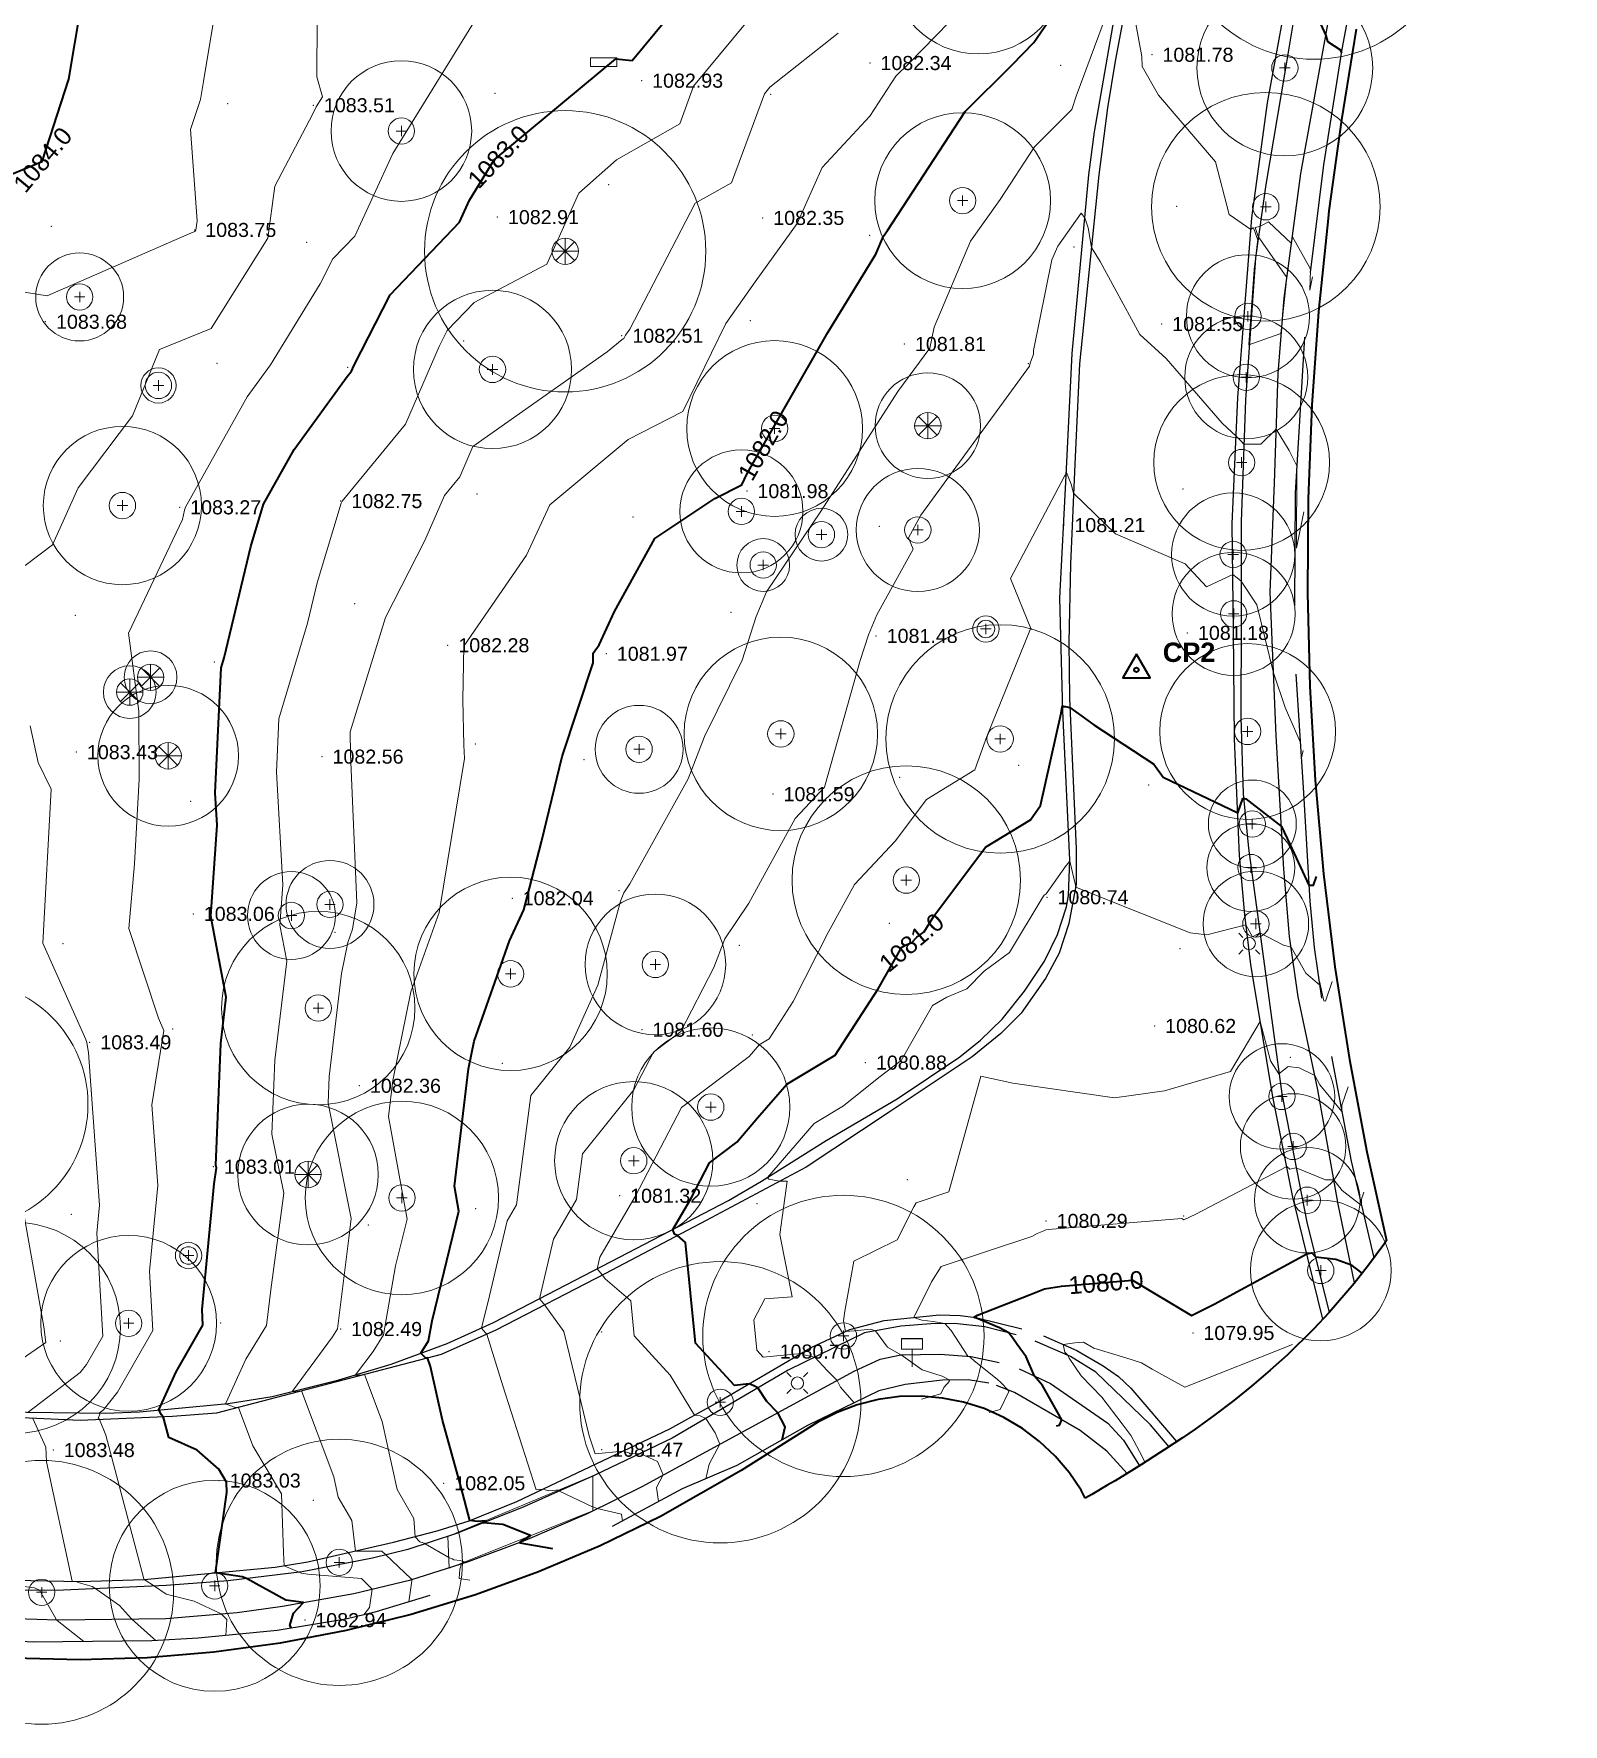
# Model space of a CAD drawing. Header units: metres. Extents: x -6559 to -6383, y 5654606 to 5654801.
# Drawn here: x -6471.6 to -6384.6, y 5654606 to 5654702.1 of the extents above; entities that cross this region are included whole.
import ezdxf
from ezdxf.enums import TextEntityAlignment as Align

# ---------------------------------------------------------------- set-up
doc = ezdxf.new("R2010")
doc.units = ezdxf.units.M
doc.header["$LTSCALE"] = 0.5
doc.linetypes.add('PHANTOM', pattern=[22, 12, -2, 2, -2, 2, -2])
for name, color, linetype, lineweight in [('V-CTRL', 1, 'Continuous', 35), ('V-CTRL-TEXT', 1, 'Continuous', 18), ('V-ROAD-CURB', 7, 'Continuous', 25), ('V-ROAD-SW', 8, 'Continuous', 25), ('V-SITE-FURN', 40, 'Continuous', 18), ('V-SITE-HARD', 8, 'Continuous', 18), ('V-SITE-SIGN', 40, 'Continuous', 18), ('V-TOPO-CTXT', 34, 'Continuous', 18), ('V-TOPO-GS', 8, 'Continuous', 13), ('V-TOPO-LIMIT', 6, 'PHANTOM', 35), ('V-TOPO-MAJR', 34, 'Continuous', 35), ('V-TOPO-MINR', 32, 'Continuous', 13), ('V-TOPO-SPOT', 8, 'Continuous', 13), ('V-UTIL-ELEC', 1, 'Continuous', 18), ('V-VEG-CANOPY', 92, 'Continuous', 13), ('V-VEG-TREE', 94, 'Continuous', 18)]:
    doc.layers.add(name, color=color, linetype=linetype, lineweight=lineweight)
doc.styles.add('BR-STD', font='arial.ttf')
doc.styles.add('BR-TITLE', font='arialbd.ttf')

# ---------------------------------------------------------------- blocks, each defined once
blk = doc.blocks.new('CTRL-TRIANGLE')
at = {"color": 0, "lineweight": -2}
blk.add_lwpolyline([(0, 1.8), (-1.56, -0.9), (1.56, -0.9)], close=True, dxfattribs=at)
blk.add_circle((0, 0), 0.25, dxfattribs=at)
blk = doc.blocks.new('VEG-TREE-DECID')
at = {"color": 0, "lineweight": -2}
for p, q in [((-0.6, 0), (0.6, 0)), ((0, -0.6), (0, 0.6))]:
    blk.add_line(p, q, dxfattribs=at)
blk.add_circle((0, 0), 1.5, dxfattribs=at)
blk = doc.blocks.new('VEG-TREE-CONIF')
at = {"color": 0, "lineweight": -2}
for q in [(-1.5, 0), (-1.06, 1.06), (-1.06, -1.06), (0, 1.5), (1.06, 1.06), (1.5, 0), (0, -1.5), (1.06, -1.06)]:
    blk.add_line((0, 0), q, dxfattribs=at)
blk.add_circle((0, 0), 1.5, dxfattribs=at)
blk = doc.blocks.new('UTIL-LIGHT')
at = {"color": 0, "lineweight": -2}
for p, q in [((-0.71, 0.71), (-1.2, 1.2)), ((0.71, 0.71), (1.2, 1.2)), ((-0.71, -0.71), (-1.2, -1.2)), ((0.71, -0.71), (1.2, -1.2))]:
    blk.add_line(p, q, dxfattribs=at)
blk.add_circle((0, 0), 0.7, dxfattribs=at)
blk = doc.blocks.new('SITE-BENCH')
at = {"color": 0, "lineweight": -2}
blk.add_lwpolyline([(-1.5, -0.5), (1.5, -0.5), (1.5, 0.5), (-1.5, 0.5)], close=True, dxfattribs=at)
blk = doc.blocks.new('SITE-SIGN')
at = {"color": 0, "lineweight": -2}
blk.add_line((0, -1.5), (0, 0.5), dxfattribs=at)
blk.add_lwpolyline([(-1.2, 0.5), (1.2, 0.5), (1.2, 1.7), (-1.2, 1.7)], close=True, dxfattribs=at)

msp = doc.modelspace()

# ---------------------------------------------------------------- linework, layer by layer
at = {"layer": 'V-ROAD-CURB'}
for points in [[(-6398.302, 5654629.037), (-6400.011, 5654635.971), (-6401.156, 5654641.68), (-6402.404, 5654649.2), (-6402.753, 5654652.036), (-6403.045, 5654655.399), (-6403.327, 5654662.047), (-6403.399, 5654668.169), (-6403.461, 5654674.278), (-6403.15, 5654681.461), (-6402.751, 5654686.567), (-6402.35, 5654691.673), (-6401.448, 5654698.223), (-6400.215, 5654705.051), (-6397.941, 5654714.638), (-6396.709, 5654719.579), (-6395.485, 5654724.522), (-6393.48, 5654730.67), (-6391.422, 5654736.238), (-6388.664, 5654742.729), (-6385.906, 5654749.221)], [(-6396.506, 5654631.102), (-6397.445, 5654635.576), (-6398.601, 5654642.088), (-6399.712, 5654647.374), (-6400.198, 5654650.802), (-6400.522, 5654654.629), (-6400.963, 5654662.228), (-6401.297, 5654670.377), (-6401.068, 5654676.596), (-6400.845, 5654682.813), (-6400.506, 5654687.105), (-6399.552, 5654694.201), (-6398.305, 5654701.112), (-6397.057, 5654708.013), (-6395.549, 5654715.597), (-6394.268, 5654721.039), (-6391.947, 5654728.312), (-6391.347, 5654729.968), (-6389.313, 5654735.184), (-6387.267, 5654740.396), (-6384.635, 5654746.553)], [(-6408.57, 5654708.883), (-6410.122, 5654700.583), (-6410.557, 5654697.925), (-6411.046, 5654694.119), (-6411.602, 5654688.74), (-6412.154, 5654683.364), (-6412.414, 5654677.666), (-6412.666, 5654671.974), (-6412.759, 5654667.535), (-6412.724, 5654664.363), (-6412.347, 5654655.79), (-6412.339, 5654653.774), (-6412.764, 5654651.541), (-6413.311, 5654649.861), (-6414.078, 5654648.404), (-6415.478, 5654646.44), (-6416.623, 5654645.292), (-6418.25, 5654643.951), (-6422.981, 5654640.808), (-6427.706, 5654637.674), (-6433.399, 5654634.651), (-6439.109, 5654631.625), (-6445.357, 5654628.41), (-6448.47, 5654627.03), (-6461.253, 5654623.693), (-6463.754, 5654623.504), (-6468.994, 5654623.274), (-6475.249, 5654623.553)], [(-6474.644, 5654614.227), (-6469.011, 5654614.125), (-6465.355, 5654614.231), (-6457.915, 5654614.93), (-6456.048, 5654615.228), (-6451.17, 5654616.346), (-6448.702, 5654616.989), (-6446.864, 5654617.563), (-6444.153, 5654618.659), (-6435.457, 5654622.804), (-6432.854, 5654624.232), (-6427.409, 5654627.42), (-6425.22, 5654628.441), (-6423.272, 5654628.962), (-6420.124, 5654629.276), (-6418.947, 5654629.253), (-6418.057, 5654629.13), (-6415.43, 5654628.481)], [(-6414.194, 5654628.087), (-6412.31, 5654627.246), (-6410.797, 5654626.374), (-6409.935, 5654625.773), (-6409.229, 5654625.102), (-6406.636, 5654622.07)], [(-6472.655, 5654612.007), (-6470.28, 5654611.94), (-6464.124, 5654612.016), (-6460.07, 5654612.352), (-6457.493, 5654612.705), (-6453.442, 5654613.424), (-6450.185, 5654614.207), (-6446.919, 5654615.251), (-6443.676, 5654616.469), (-6440.15, 5654617.988), (-6437.041, 5654619.519), (-6431.001, 5654622.802), (-6424.962, 5654626.083), (-6423.496, 5654626.759), (-6422.311, 5654627), (-6420.073, 5654627.045), (-6418.318, 5654626.916), (-6416.731, 5654626.567)], [(-6415.587, 5654626.213), (-6413.798, 5654625.381), (-6410.541, 5654623.122), (-6409.644, 5654622.154), (-6408.732, 5654620.701)]]:
    msp.add_lwpolyline(points, dxfattribs=at)
at = {"layer": 'V-ROAD-SW'}
for points in [[(-6385.708, 5654748.829), (-6386.86, 5654746.345), (-6389.473, 5654739.898), (-6391.49, 5654735.185), (-6392.875, 5654731.201), (-6394.393, 5654726.425), (-6395.911, 5654721.629), (-6397.764, 5654713.795), (-6399.376, 5654706.57), (-6400.46, 5654700.069), (-6401.548, 5654693.562), (-6402.148, 5654689.404), (-6402.712, 5654681.314), (-6402.949, 5654674.388), (-6402.956, 5654668.833), (-6402.966, 5654663.283), (-6402.842, 5654658.921), (-6402.543, 5654655.815), (-6401.599, 5654648.832), (-6400.648, 5654641.845), (-6399.219, 5654634.559), (-6397.94, 5654629.42)], [(-6395.639, 5654709.081), (-6396.513, 5654705.097), (-6397.225, 5654701.263), (-6398.274, 5654694.693), (-6399.025, 5654688.558)], [(-6473.578, 5654623.77), (-6467.55, 5654623.684), (-6465.63, 5654623.77), (-6460.576, 5654624.234), (-6458.083, 5654624.644), (-6454.29, 5654625.583), (-6451.302, 5654626.472), (-6448.124, 5654627.654), (-6445.48, 5654628.84), (-6438.799, 5654632.309), (-6432.123, 5654635.781), (-6430.234, 5654636.875), (-6426.572, 5654639.199), (-6422.52, 5654641.574), (-6418.967, 5654643.947), (-6417.791, 5654644.902), (-6416.543, 5654646.102), (-6415.278, 5654647.683), (-6414.146, 5654649.402), (-6413.405, 5654650.907), (-6412.893, 5654652.485), (-6412.78, 5654653.136), (-6412.704, 5654655.161), (-6413.104, 5654663.611), (-6413.272, 5654670.051), (-6412.914, 5654677.011), (-6412.568, 5654683.964), (-6412.093, 5654689.043), (-6411.618, 5654694.12), (-6411.304, 5654696.565), (-6409.673, 5654705.94)], [(-6399.346, 5654684.884), (-6399.886, 5654676.017), (-6399.925, 5654669.598)], [(-6399.837, 5654665.729), (-6399.437, 5654659.266), (-6399.042, 5654652.802), (-6398.794, 5654650.177), (-6398.379, 5654647.3)], [(-6397.816, 5654643.972), (-6396.696, 5654638.013), (-6395.405, 5654632.533)], [(-6415.75, 5654628.146), (-6417.536, 5654628.594), (-6419.266, 5654628.786), (-6420.604, 5654628.777), (-6422.324, 5654628.641), (-6424.387, 5654628.253), (-6428.724, 5654626.143), (-6435.328, 5654622.266), (-6439.724, 5654620.159), (-6443.792, 5654618.346), (-6447.598, 5654616.853), (-6450.358, 5654615.942), (-6452.374, 5654615.446), (-6456.375, 5654614.67), (-6460.578, 5654614.156), (-6464.111, 5654613.885), (-6469.953, 5654613.621), (-6472.682, 5654613.613)], [(-6407.067, 5654621.788), (-6408.115, 5654623.033), (-6411.215, 5654626.021), (-6412.673, 5654626.921), (-6414.669, 5654627.79)], [(-6417.319, 5654625.403), (-6418.488, 5654625.593), (-6419.946, 5654625.574), (-6422.074, 5654625.317), (-6423.571, 5654624.967), (-6427.634, 5654622.992), (-6431.645, 5654620.716), (-6434.761, 5654619.385), (-6438.734, 5654617.25)], [(-6409.443, 5654620.265), (-6410.602, 5654621.521), (-6412.12, 5654622.7), (-6415.844, 5654624.868), (-6416.865, 5654625.269)], [(-6449.105, 5654613.327), (-6452.243, 5654612.375), (-6453.889, 5654611.966), (-6457.798, 5654611.338), (-6462.285, 5654610.897), (-6464.92, 5654610.745), (-6471.683, 5654610.666), (-6474.69, 5654610.832), (-6478.431, 5654611.277), (-6484.34, 5654612.35), (-6490.244, 5654613.408), (-6491.794, 5654613.494), (-6493.029, 5654613.464), (-6494.762, 5654613.11), (-6495.663, 5654612.765), (-6496.558, 5654612.275), (-6497.983, 5654610.965), (-6499.724, 5654608.39)]]:
    msp.add_lwpolyline(points, dxfattribs=at)
at = {"layer": 'V-SITE-HARD'}
for points in [[(-6402.512, 5654684.451), (-6402.21, 5654688.743), (-6401.987, 5654690.616), (-6400.36, 5654688.285), (-6400.698, 5654685.095), (-6402.512, 5654684.451)], [(-6439.846, 5654618.136), (-6448.013, 5654614.883), (-6448.09, 5654616.684), (-6439.83, 5654620.116), (-6439.846, 5654618.136)]]:
    msp.add_lwpolyline(points, close=True, dxfattribs=at)
at = {"layer": 'V-TOPO-GS'}
for p in [(-6408.033, 5654700.949), (-6424.074, 5654700.478), (-6413.233, 5654700.343), (-6445.405, 5654698.748), (-6437.066, 5654699.474), (-6460.609, 5654698.162), (-6455.737, 5654698.078), (-6429.722, 5654698.698), (-6438.943, 5654693.564), (-6406.622, 5654692.332), (-6470.646, 5654691.181), (-6445.266, 5654691.714), (-6430.175, 5654691.667), (-6462.486, 5654690.985), (-6456.115, 5654690.276), (-6424.082, 5654690.677), (-6412.458, 5654690.007), (-6470.977, 5654685.765), (-6430.877, 5654685.83), (-6407.479, 5654685.634), (-6447.185, 5654684.669), (-6438.19, 5654684.968), (-6422.112, 5654684.498), (-6461.221, 5654683.402), (-6415.056, 5654683.377), (-6453.794, 5654683.174), (-6446.424, 5654675.97), (-6431.074, 5654676.13), (-6406.272, 5654676.256), (-6463.345, 5654675.209), (-6454.175, 5654675.564), (-6437.557, 5654674.658), (-6423.54, 5654674.128), (-6413.041, 5654674.197), (-6469.287, 5654669.064), (-6453.386, 5654669.727), (-6431.97, 5654669.24), (-6414.895, 5654668.297), (-6406.012, 5654668.066), (-6448.088, 5654667.365), (-6423.72, 5654667.895), (-6461.371, 5654666.42), (-6439.073, 5654666.879), (-6469.219, 5654661.285), (-6446.53, 5654661.744), (-6455.246, 5654661.03), (-6440.334, 5654660.853), (-6415.608, 5654660.537), (-6422.391, 5654659.846), (-6408.222, 5654659.407), (-6462.718, 5654658.494), (-6429.589, 5654658.896), (-6444.427, 5654652.975), (-6438.358, 5654653.407), (-6414.006, 5654653.033), (-6462.57, 5654652.085), (-6454.511, 5654651.029), (-6422.964, 5654651.546), (-6469.985, 5654650.385), (-6431.506, 5654650.294), (-6406.43, 5654650.103), (-6463.748, 5654645.539), (-6437.047, 5654645.499), (-6430.76, 5654645.206), (-6407.881, 5654645.71), (-6468.457, 5654644.781), (-6444.983, 5654643.583), (-6424.33, 5654643.626), (-6400.163, 5654643.919), (-6453.118, 5654642.309), (-6461.425, 5654637.708), (-6421.953, 5654636.977), (-6446.497, 5654635.324), (-6438.314, 5654636.056), (-6430.508, 5654635.612), (-6469.513, 5654634.989), (-6452.612, 5654634.389), (-6414.052, 5654634.623), (-6406.225, 5654634.896), (-6461.006, 5654628.813), (-6470.136, 5654627.798), (-6454.191, 5654628.474), (-6439.338, 5654628.301), (-6405.703, 5654628.251), (-6429.809, 5654627.191), (-6470.537, 5654621.591), (-6439.337, 5654621.611), (-6461.096, 5654619.857), (-6448.318, 5654619.702), (-6455.738, 5654618.731), (-6456.222, 5654611.917)]:
    msp.add_point(p, dxfattribs=at)
at = {"layer": 'V-TOPO-LIMIT'}
msp.add_lwpolyline([(-6396.405, 5654702.41), (-6397.254, 5654697.249), (-6397.962, 5654692.066), (-6398.011, 5654691.644), (-6398.558, 5654686.338), (-6398.943, 5654681.022), (-6399.153, 5654675.694), (-6399.188, 5654670.354), (-6399.054, 5654665.015), (-6398.745, 5654659.686), (-6398.268, 5654654.368), (-6397.622, 5654649.073), (-6396.801, 5654643.799), (-6395.811, 5654638.547), (-6394.696, 5654633.501), (-6394.847, 5654633.283), (-6395.72, 5654632.1), (-6396.528, 5654631.071), (-6397.95, 5654629.416), (-6398.845, 5654628.461), (-6400.345, 5654626.989), (-6401.301, 5654626.127), (-6402.37, 5654625.216), (-6403.368, 5654624.413), (-6404.535, 5654623.529), (-6405.578, 5654622.786), (-6406.3, 5654622.291), (-6407.329, 5654621.611), (-6407.596, 5654621.437), (-6408.631, 5654620.772), (-6409.077, 5654620.492), (-6410.127, 5654619.848), (-6410.532, 5654619.605), (-6411.451, 5654619.065), (-6411.615, 5654618.969), (-6411.823, 5654618.849), (-6412.06, 5654619.301), (-6412.739, 5654620.314), (-6413.531, 5654621.249), (-6414.428, 5654622.085), (-6415.402, 5654622.82), (-6416.46, 5654623.444), (-6417.575, 5654623.946), (-6418.746, 5654624.315), (-6419.945, 5654624.55), (-6421.166, 5654624.663), (-6422.394, 5654624.631), (-6423.607, 5654624.466), (-6424.793, 5654624.167), (-6425.944, 5654623.734), (-6427.032, 5654623.179), (-6431.392, 5654620.437), (-6435.99, 5654617.818), (-6439.415, 5654616.142), (-6442.932, 5654614.656), (-6446.518, 5654613.348), (-6450.167, 5654612.24), (-6453.872, 5654611.333), (-6457.619, 5654610.614), (-6461.393, 5654610.096), (-6465.196, 5654609.778), (-6469.012, 5654609.661), (-6472.821, 5654609.755)], dxfattribs=at)
at = {"layer": 'V-TOPO-MAJR'}
for points in [[(-6456.979, 5654611.47), (-6457.069, 5654611.606), (-6456.858, 5654612.311), (-6456.29, 5654612.918), (-6457.294, 5654613.054), (-6459.536, 5654614.283), (-6459.795, 5654614.383), (-6461.31, 5654614.611), (-6460.662, 5654619.185), (-6460.682, 5654619.77), (-6461.122, 5654620.503), (-6462.349, 5654621.576), (-6463.961, 5654622.304), (-6464.241, 5654623.367), (-6464.288, 5654623.481), (-6464.385, 5654623.593), (-6464.522, 5654623.872), (-6463.546, 5654626.042), (-6462.02, 5654628.7), (-6462.072, 5654629.587), (-6461.379, 5654636.73), (-6461.256, 5654637.644), (-6461.285, 5654637.786), (-6461.01, 5654644.707), (-6460.692, 5654647.355), (-6461.565, 5654651.953), (-6461.211, 5654657.123), (-6461.315, 5654658.97), (-6460.978, 5654666.074), (-6460.803, 5654666.655), (-6459.292, 5654672.978), (-6458.565, 5654675.394), (-6456.82, 5654678.506), (-6453.82, 5654682.657), (-6453.572, 5654682.957), (-6453.444, 5654683.253), (-6451.371, 5654687.297), (-6447.431, 5654691.427), (-6446.854, 5654692.679), (-6445.444, 5654694.965), (-6438.536, 5654700.716), (-6437.599, 5654700.613), (-6432.539, 5654706.747)], [(-6475.582, 5654693.067), (-6471.168, 5654694.869), (-6469.639, 5654699.552), (-6468.638, 5654705.554)], [(-6442.122, 5654615.968), (-6443.98, 5654616.293), (-6443.977, 5654616.356), (-6443.964, 5654616.364), (-6443.381, 5654616.728), (-6444.967, 5654617.353), (-6446.079, 5654617.449), (-6445.913, 5654617.527), (-6445.969, 5654617.565), (-6446.404, 5654617.526), (-6446.832, 5654617.576), (-6447.338, 5654619.457), (-6448.393, 5654623.297), (-6449.065, 5654626.351), (-6449.245, 5654626.828), (-6449.329, 5654626.817), (-6449.37, 5654626.853), (-6449.626, 5654627.095), (-6449.188, 5654627.798), (-6448.987, 5654628.949), (-6447.453, 5654635.178), (-6447.713, 5654636.607), (-6446.913, 5654643.281), (-6446.593, 5654644.841), (-6444.571, 5654650.549), (-6443.768, 5654652.308), (-6443.573, 5654653.036), (-6442.764, 5654656.175), (-6441.586, 5654661.033), (-6439.819, 5654666.365), (-6439.81, 5654666.919), (-6439.486, 5654667.39), (-6438.605, 5654669.28), (-6436.306, 5654673.444), (-6432.903, 5654675.715), (-6431.369, 5654676.496), (-6431.053, 5654677.141), (-6426.471, 5654685.16), (-6423.742, 5654689.611), (-6423.308, 5654690.632), (-6423.082, 5654690.953), (-6418.657, 5654697.713), (-6415.984, 5654700.377), (-6414.754, 5654701.643), (-6413.578, 5654703.359)], [(-6398.749, 5654703.375), (-6398.137, 5654702.043), (-6398.04, 5654701.701), (-6397.339, 5654701.247), (-6397.254, 5654701.083), (-6397.238, 5654701.16)], [(-6429.067, 5654622.179), (-6428.897, 5654622.921), (-6429.316, 5654623.717), (-6429.947, 5654624.349), (-6430.443, 5654625.134), (-6430.675, 5654625.24), (-6430.941, 5654625.352), (-6431.786, 5654625.27), (-6433.995, 5654627.679), (-6434.569, 5654633.4), (-6435.021, 5654633.792), (-6435.193, 5654633.873), (-6435.284, 5654634.137), (-6434.271, 5654635.876), (-6433.207, 5654637.921), (-6431.643, 5654639.098), (-6430.462, 5654640.482), (-6428.809, 5654642.408), (-6426.058, 5654644.051), (-6423.606, 5654647.823), (-6422.252, 5654650.193), (-6422.017, 5654650.329), (-6421.69, 5654650.466), (-6421.402, 5654650.761), (-6420.987, 5654651.065), (-6420.447, 5654651.964), (-6417.502, 5654655.874), (-6414.948, 5654657.444), (-6414.375, 5654658.254), (-6413.196, 5654663.498), (-6413.153, 5654663.739), (-6413.113, 5654663.942), (-6413.081, 5654663.873), (-6412.971, 5654663.874), (-6412.701, 5654663.832), (-6411.331, 5654662.829), (-6407.915, 5654660.608), (-6407.387, 5654659.857), (-6403.148, 5654657.825), (-6402.858, 5654658.641), (-6402.817, 5654658.662), (-6402.681, 5654658.624), (-6400.663, 5654657.05), (-6400.188, 5654656.058), (-6399.098, 5654653.722), (-6398.848, 5654653.712), (-6398.675, 5654654.216)], [(-6413.457, 5654622.965), (-6413.293, 5654623.009), (-6413.155, 5654623.303), (-6414.26, 5654625.265), (-6414.706, 5654625.803), (-6415.19, 5654626.895), (-6415.703, 5654627.588), (-6415.901, 5654627.903), (-6416.165, 5654628.25), (-6416.705, 5654628.549), (-6418.018, 5654629.09), (-6418.094, 5654629.12), (-6418.151, 5654629.143), (-6417.962, 5654629.26), (-6414.997, 5654630.411), (-6414.136, 5654630.758), (-6413.176, 5654630.915), (-6409.128, 5654631.246), (-6405.781, 5654629.25), (-6404.491, 5654629.895), (-6399.217, 5654632.75), (-6398.928, 5654632.808), (-6398.726, 5654632.577), (-6397.562, 5654632.448), (-6396.726, 5654632.153), (-6396.086, 5654631.648)]]:
    msp.add_lwpolyline(points, dxfattribs=at)
at = {"layer": 'V-TOPO-MINR'}
for points in [[(-6472.13, 5654671.902), (-6470.583, 5654673.073), (-6469.123, 5654676.32), (-6466.024, 5654680.42), (-6464.485, 5654684.193), (-6461.549, 5654685.37), (-6458.326, 5654690.522), (-6457.937, 5654693.473), (-6455.761, 5654697.59), (-6455.58, 5654697.983), (-6455.224, 5654698.559), (-6455.54, 5654699.693), (-6455.477, 5654709.41)], [(-6472.414, 5654687.477), (-6470.887, 5654687.24), (-6462.927, 5654690.714), (-6462.471, 5654690.897), (-6462.42, 5654690.978), (-6462.352, 5654691.498), (-6462.722, 5654696.692), (-6462.164, 5654698.401), (-6461.992, 5654699.435), (-6460.702, 5654707.207)], [(-6438.158, 5654617.559), (-6438.21, 5654617.953), (-6439.594, 5654618.262), (-6439.833, 5654618.358), (-6439.844, 5654618.364), (-6439.86, 5654618.37), (-6441.742, 5654619.26), (-6441.688, 5654619.286), (-6441.741, 5654619.322), (-6442.348, 5654619.267), (-6442.679, 5654619.361), (-6443.066, 5654619.325), (-6444.966, 5654625.241), (-6445.874, 5654628.181), (-6445.94, 5654628.251), (-6446.174, 5654628.529), (-6445.719, 5654630.366), (-6444.715, 5654634.626), (-6444.188, 5654635.531), (-6443.363, 5654641.754), (-6441.154, 5654644.508), (-6439.546, 5654648.031), (-6438.26, 5654652.814), (-6438.082, 5654653.282), (-6437.735, 5654653.797), (-6434.409, 5654659.774), (-6433.487, 5654662.177), (-6431.344, 5654666.52), (-6430.54, 5654669.007), (-6429.953, 5654670.41), (-6426.843, 5654675.006), (-6422.485, 5654681.787), (-6420.664, 5654684.268), (-6420.423, 5654685.462), (-6418.349, 5654690.347), (-6416.67, 5654692.724), (-6414.72, 5654695.703), (-6412.582, 5654697.835), (-6412.339, 5654698.592), (-6409.714, 5654705.703)], [(-6409.335, 5654704.79), (-6408.606, 5654700.849), (-6408.585, 5654700.287), (-6407.657, 5654698.651), (-6404.409, 5654694.852), (-6403.632, 5654691.871), (-6402.403, 5654691.004), (-6402.321, 5654691.065), (-6402.299, 5654691.097), (-6402.245, 5654691.107), (-6402.012, 5654690.404), (-6401.981, 5654690.607), (-6402.158, 5654691.123), (-6401.893, 5654691.173), (-6401.4, 5654691.455), (-6400.096, 5654690.218), (-6400.036, 5654690.6), (-6399.05, 5654688.824), (-6399.005, 5654688.725), (-6399.054, 5654687.556), (-6398.901, 5654688.324)], [(-6460.707, 5654611.052), (-6460.665, 5654611.961), (-6460.991, 5654612.276), (-6462.511, 5654612.989), (-6464.114, 5654613.39), (-6464.766, 5654613.855), (-6465.367, 5654614.229), (-6465.371, 5654614.231), (-6465.378, 5654614.263), (-6467.534, 5654622.438), (-6467.897, 5654623.322), (-6467.983, 5654623.423), (-6467.885, 5654623.589), (-6467.922, 5654623.689), (-6467.673, 5654623.879), (-6466.878, 5654624.886), (-6464.87, 5654628.383), (-6465.068, 5654631.762), (-6464.594, 5654636.643), (-6464.919, 5654641.222), (-6464.236, 5654645.46), (-6464.545, 5654646.159), (-6466.228, 5654651.246), (-6465.903, 5654654.94), (-6465.644, 5654659.75), (-6465.666, 5654663.61), (-6466.263, 5654668.054), (-6463.188, 5654674.51), (-6463.059, 5654675.051), (-6463.007, 5654675.222), (-6459.497, 5654681.484), (-6458.178, 5654683.309), (-6455.346, 5654687.922), (-6454.62, 5654689.337), (-6453.379, 5654690.639), (-6451.217, 5654695.331), (-6445.934, 5654703.897)], [(-6452.87, 5654612.219), (-6452.552, 5654612.646), (-6452.396, 5654613.676), (-6452.989, 5654614.282), (-6456.057, 5654614.535), (-6456.424, 5654614.584), (-6456.543, 5654614.649), (-6456.767, 5654614.736), (-6457.394, 5654615.013), (-6457.433, 5654615.772), (-6457.545, 5654619.111), (-6459.176, 5654621.824), (-6460.005, 5654624.019), (-6460.099, 5654624.006), (-6460.167, 5654624.019), (-6460.646, 5654624.178), (-6460.719, 5654624.201), (-6460.728, 5654624.22), (-6460.601, 5654624.502), (-6459.571, 5654626.767), (-6458.406, 5654628.684), (-6458.155, 5654630.707), (-6457.418, 5654636.199), (-6458.095, 5654639.553), (-6457.927, 5654643.77), (-6457.25, 5654649.401), (-6457.637, 5654651.439), (-6457.48, 5654653.73), (-6457.843, 5654660.149), (-6457.699, 5654663.188), (-6456.073, 5654668.614), (-6455.525, 5654670.905), (-6454.159, 5654675.443), (-6454.105, 5654675.568), (-6450.491, 5654679.945), (-6448.585, 5654684.352), (-6448.121, 5654685.257), (-6446.587, 5654686.865), (-6442.453, 5654689.032), (-6440.633, 5654693.07), (-6438.493, 5654694.98), (-6434.895, 5654697.014), (-6434.103, 5654699.161), (-6430.41, 5654703.622)], [(-6446.828, 5654614.188), (-6447.433, 5654614.294), (-6447.409, 5654614.819), (-6447.31, 5654615.126), (-6447.231, 5654615.175), (-6447.147, 5654615.228), (-6447.376, 5654615.318), (-6447.744, 5654615.349), (-6447.837, 5654615.403), (-6447.857, 5654615.398), (-6448.039, 5654615.488), (-6449.386, 5654616.26), (-6449.358, 5654616.272), (-6449.679, 5654616.372), (-6449.954, 5654616.663), (-6450.019, 5654617.701), (-6450.97, 5654619.355), (-6451.818, 5654623.207), (-6452.831, 5654625.891), (-6453.304, 5654625.828), (-6453.345, 5654625.864), (-6452.34, 5654627.191), (-6451.746, 5654628.144), (-6451.061, 5654632.061), (-6450.404, 5654634.727), (-6451.467, 5654640.567), (-6451.222, 5654642.606), (-6450.185, 5654647.649), (-6448.583, 5654652.173), (-6447.142, 5654660.922), (-6447.175, 5654661.691), (-6447.226, 5654664.253), (-6447.175, 5654667.316), (-6443.616, 5654672.497), (-6442.283, 5654675.357), (-6437.828, 5654679.073), (-6434.719, 5654680.657), (-6432.271, 5654685.666), (-6430.611, 5654688.042), (-6428.216, 5654691.349), (-6426.793, 5654694.532), (-6424.076, 5654697.457), (-6422.594, 5654699.722), (-6421.863, 5654700.45), (-6418.005, 5654704.421)], [(-6450.299, 5654612.965), (-6450.129, 5654614.162), (-6450.121, 5654614.227), (-6450.107, 5654614.232), (-6450.193, 5654614.282), (-6451.61, 5654615.634), (-6451.835, 5654615.849), (-6453.346, 5654615.847), (-6453.557, 5654617.592), (-6454.318, 5654618.917), (-6454.571, 5654620.064), (-6456.418, 5654624.955), (-6456.783, 5654624.906), (-6456.921, 5654624.932), (-6454.646, 5654628.026), (-6454.369, 5654628.483), (-6453.728, 5654633.648), (-6453.579, 5654634.753), (-6454.904, 5654641.32), (-6454.844, 5654642.834), (-6454.139, 5654648.701), (-6453.778, 5654650.456), (-6453.507, 5654651.223), (-6453.262, 5654652.705), (-6453.621, 5654661.163), (-6453.647, 5654662.445), (-6451.636, 5654668.947), (-6449.387, 5654673.313), (-6448.286, 5654675.872), (-6447.41, 5654676.934), (-6446.66, 5654678.667), (-6439.023, 5654684.058), (-6438.177, 5654684.763), (-6438.069, 5654684.818), (-6437.984, 5654684.992), (-6437.736, 5654685.347), (-6434.021, 5654692.499), (-6431.945, 5654693.672), (-6430.076, 5654698.735), (-6429.778, 5654699.096), (-6425.882, 5654702.182)], [(-6436.102, 5654618.664), (-6436.207, 5654619.47), (-6435.83, 5654620.177), (-6436.156, 5654620.938), (-6437.153, 5654621.391), (-6437.772, 5654621.369), (-6437.72, 5654621.413), (-6438.131, 5654621.529), (-6439.713, 5654621.381), (-6440.042, 5654622.408), (-6441.485, 5654628.34), (-6442.576, 5654629.841), (-6442.744, 5654630.036), (-6442.881, 5654630.189), (-6442.079, 5654633.593), (-6440.773, 5654635.836), (-6440.427, 5654638.441), (-6437.505, 5654642.083), (-6436.396, 5654644.215), (-6434.828, 5654645.396), (-6432.951, 5654649.043), (-6432.334, 5654650.67), (-6430.971, 5654652.695), (-6428.334, 5654657.504), (-6426.653, 5654659.284), (-6424.627, 5654666.504), (-6424.154, 5654667.966), (-6423.686, 5654669.086), (-6421.613, 5654672.828), (-6421.871, 5654673.465), (-6421.186, 5654674.767), (-6415.006, 5654683.23), (-6414.95, 5654683.402), (-6414.774, 5654683.917), (-6414.762, 5654684.128), (-6413.718, 5654689.288), (-6413.39, 5654690.061), (-6412.063, 5654691.94), (-6411.847, 5654691.674), (-6411.667, 5654691.11), (-6411.473, 5654689.985), (-6410.973, 5654689.194), (-6410.15, 5654687.646), (-6408.715, 5654685.034), (-6407.227, 5654683.673), (-6404.027, 5654679.998), (-6403.245, 5654679.261), (-6402.962, 5654678.969), (-6402.798, 5654678.798), (-6401.839, 5654678.809), (-6400.958, 5654679.659), (-6400.229, 5654678.449), (-6399.791, 5654677.575), (-6399.801, 5654672.878), (-6399.381, 5654674.952)], [(-6433.419, 5654619.958), (-6433.218, 5654620.787), (-6432.611, 5654621.927), (-6432.886, 5654622.569), (-6433.407, 5654623.394), (-6433.725, 5654623.54), (-6434.053, 5654623.574), (-6435.436, 5654625.852), (-6437.482, 5654628.085), (-6437.682, 5654630.072), (-6439.129, 5654631.329), (-6439.28, 5654631.537), (-6439.289, 5654631.546), (-6439.6, 5654631.893), (-6439.442, 5654632.561), (-6438.573, 5654634.054), (-6437.43, 5654636.017), (-6434.802, 5654641.068), (-6430.938, 5654643.977), (-6430.7, 5654644.255), (-6430.367, 5654644.643), (-6429.814, 5654644.973), (-6428.432, 5654647.099), (-6426.456, 5654651.034), (-6424.961, 5654653.761), (-6422.642, 5654656.217), (-6420.851, 5654658.594), (-6418.105, 5654660.283), (-6417.42, 5654662.18), (-6414.933, 5654668.295), (-6414.922, 5654668.315), (-6416.077, 5654671.165), (-6413.012, 5654676.984), (-6412.939, 5654677.085), (-6412.905, 5654677.188), (-6412.852, 5654677.093), (-6412.62, 5654676.528), (-6412.487, 5654676.006), (-6410.098, 5654673.694), (-6406.137, 5654671.993), (-6404.936, 5654670.686), (-6403.432, 5654671.389), (-6403.176, 5654671.203), (-6402.953, 5654671.008), (-6402.06, 5654669.667), (-6401.109, 5654665.793), (-6400.447, 5654663.831), (-6399.598, 5654661.865), (-6399.517, 5654660.952), (-6399.429, 5654661.383)], [(-6471.962, 5654623.747), (-6469.006, 5654626), (-6468.641, 5654626.462), (-6467.72, 5654628.067), (-6468.063, 5654633.936), (-6467.909, 5654635.528), (-6468.522, 5654644.174), (-6468.632, 5654644.763), (-6468.682, 5654644.944), (-6471.125, 5654650.421), (-6470.65, 5654659.184), (-6471.384, 5654660.699), (-6471.845, 5654662.79)], [(-6424.971, 5654624.286), (-6425.749, 5654625.173), (-6425.946, 5654625.548), (-6426.505, 5654626.108), (-6427.216, 5654626.877), (-6427.827, 5654627.014), (-6427.988, 5654627.081), (-6430.139, 5654626.871), (-6430.507, 5654627.272), (-6430.68, 5654629.002), (-6430.059, 5654630.198), (-6428.501, 5654630.308), (-6429.204, 5654633.844), (-6428.781, 5654636.883), (-6429.21, 5654636.875), (-6429.819, 5654637.006), (-6429.898, 5654637.088), (-6427.251, 5654640.173), (-6425.57, 5654641.177), (-6423.576, 5654642.771), (-6422.296, 5654643.748), (-6420.509, 5654646.878), (-6419.695, 5654647.347), (-6418.567, 5654647.818), (-6417.575, 5654648.837), (-6416.142, 5654649.887), (-6414.277, 5654652.988), (-6414.153, 5654653.153), (-6414.046, 5654653.219), (-6412.904, 5654654.834), (-6412.707, 5654655.089), (-6412.383, 5654653.71), (-6412.388, 5654653.66), (-6412.37, 5654653.609), (-6411.474, 5654653.237), (-6405.849, 5654651.012), (-6404.916, 5654650.899), (-6402.683, 5654651.464), (-6402.302, 5654650.784), (-6401.892, 5654651.002), (-6400.548, 5654650.31), (-6400.113, 5654650.2), (-6399.273, 5654648.715), (-6398.484, 5654648.027), (-6398.494, 5654648.252), (-6398.255, 5654647.135), (-6398.151, 5654647.131), (-6397.773, 5654648.233)], [(-6421.142, 5654624.486), (-6420.037, 5654624.782), (-6419.861, 5654625.157), (-6419.553, 5654625.506), (-6419.571, 5654625.537), (-6419.562, 5654625.579), (-6419.783, 5654625.708), (-6419.965, 5654625.8), (-6421.102, 5654626.156), (-6422.297, 5654627), (-6422.303, 5654627.008), (-6422.311, 5654627.014), (-6423.066, 5654627.45), (-6423.751, 5654628.373), (-6424.049, 5654628.468), (-6424.953, 5654628.381), (-6425.462, 5654628.328), (-6425.582, 5654628.932), (-6425.504, 5654629.495), (-6424.984, 5654632.325), (-6422.517, 5654633.553), (-6421.584, 5654635.423), (-6421.439, 5654635.656), (-6419.58, 5654636.27), (-6417.76, 5654642.863), (-6415.938, 5654642.449), (-6410.158, 5654641.618), (-6407.317, 5654642.026), (-6403.56, 5654643.121), (-6401.868, 5654645.968), (-6401.283, 5654643.728), (-6400.805, 5654642.998), (-6400.282, 5654643.412), (-6399.658, 5654643.327), (-6398.77, 5654642.893), (-6398.483, 5654642.371), (-6397.229, 5654640.848), (-6397.231, 5654641.198), (-6396.871, 5654642.25)], [(-6417.3, 5654623.725), (-6416.665, 5654623.895), (-6416.196, 5654624.893), (-6416.169, 5654624.924), (-6416.221, 5654625.016), (-6416.634, 5654625.44), (-6416.828, 5654625.629), (-6417.103, 5654625.83), (-6418.167, 5654626.688), (-6418.328, 5654626.835), (-6418.38, 5654626.865), (-6418.509, 5654626.93), (-6419.452, 5654628.384), (-6419.822, 5654628.782), (-6420.481, 5654628.905), (-6421.128, 5654628.986), (-6421.579, 5654629.131), (-6420.57, 5654631.154), (-6420.026, 5654632.026), (-6414.864, 5654633.732), (-6414.568, 5654633.915), (-6414.177, 5654634.067), (-6414.063, 5654634.113), (-6413.936, 5654634.134), (-6406.337, 5654634.756), (-6406.208, 5654634.679), (-6405.535, 5654635.015), (-6400.362, 5654637.721), (-6400.183, 5654637.559), (-6399.825, 5654637.648), (-6398.15, 5654636.957), (-6397.69, 5654636.955), (-6397.208, 5654636.346), (-6396.104, 5654635.501), (-6396.107, 5654635.862), (-6395.968, 5654636.267)], [(-6472.608, 5654626.58), (-6470.948, 5654627.712), (-6471.071, 5654628.602), (-6472.247, 5654635.232)], [(-6408.433, 5654620.896), (-6408.591, 5654621.234), (-6409.205, 5654622.406), (-6409.717, 5654623.092), (-6410.884, 5654624.596), (-6412.057, 5654625.812), (-6412.747, 5654626.819), (-6412.818, 5654626.984), (-6412.982, 5654627.158), (-6413.077, 5654627.588), (-6412.416, 5654627.697), (-6411.919, 5654627.737), (-6411.342, 5654627.393), (-6409.524, 5654626.843), (-6408.62, 5654626.543), (-6408.016, 5654626.185), (-6406.167, 5654625.176), (-6400.033, 5654627.59)], [(-6464.698, 5654610.758), (-6464.839, 5654610.875), (-6466.079, 5654611.992), (-6466.761, 5654612.742), (-6468.108, 5654613.704), (-6468.322, 5654613.837), (-6469.125, 5654614.064), (-6469.195, 5654614.099), (-6469.465, 5654614.133), (-6470.915, 5654620.913), (-6470.948, 5654621.762), (-6471.688, 5654623.394)], [(-6468.801, 5654610.7), (-6470.319, 5654611.905), (-6470.381, 5654611.943), (-6470.384, 5654612.012), (-6471.324, 5654613.617), (-6471.61, 5654613.763), (-6474.194, 5654614.086)]]:
    msp.add_lwpolyline(points, dxfattribs=at)
at = {"layer": 'V-VEG-CANOPY'}
for centre, radius in [((-6398.827, 5654708.695), 8), ((-6417.903, 5654705.995), 5), ((-6400.47, 5654700.199), 5), ((-6450.73, 5654696.612), 4), ((-6401.553, 5654692.301), 6.5), ((-6441.409, 5654689.77), 8), ((-6418.801, 5654692.652), 5), ((-6469.029, 5654687.174), 2.5), ((-6402.571, 5654686.074), 3.5), ((-6445.546, 5654683.051), 4.5), ((-6402.666, 5654682.604), 3.5), ((-6429.495, 5654679.693), 5), ((-6464.549, 5654682.14), 1), ((-6420.781, 5654679.852), 3), ((-6402.927, 5654677.756), 5), ((-6466.599, 5654675.31), 4.5), ((-6431.386, 5654674.977), 3.5), ((-6421.35, 5654673.92), 3.5), ((-6403.411, 5654672.525), 3.5), ((-6426.832, 5654673.655), 1.5), ((-6430.147, 5654671.927), 1.5), ((-6403.381, 5654669.148), 3.5), ((-6416.665, 5654662.035), 6.5), ((-6417.478, 5654668.289), 0.5), ((-6464.997, 5654665.542), 1.5), ((-6429.143, 5654662.325), 5.5), ((-6402.587, 5654662.461), 5), ((-6466.18, 5654664.7), 1.5), ((-6463.997, 5654661.076), 4), ((-6437.206, 5654661.446), 2.5), ((-6422.007, 5654654.005), 6.5), ((-6402.321, 5654657.197), 2.5), ((-6402.4, 5654654.721), 2.5), ((-6454.792, 5654652.625), 2.5), ((-6402.118, 5654651.514), 3), ((-6456.986, 5654651.993), 2.5), ((-6444.514, 5654648.676), 5.5), ((-6436.281, 5654649.212), 4), ((-6455.457, 5654646.731), 5.5), ((-6475.558, 5654641.262), 7), ((-6433.128, 5654641.097), 4.5), ((-6400.636, 5654641.702), 3), ((-6437.51, 5654638.046), 4.5), ((-6456.041, 5654637.263), 4), ((-6450.698, 5654635.928), 5.5), ((-6400.001, 5654638.858), 3), ((-6399.193, 5654635.802), 3), ((-6425.582, 5654628.082), 8), ((-6398.425, 5654631.805), 4), ((-6472.713, 5654628.545), 6), ((-6466.246, 5654628.799), 5), ((-6462.839, 5654632.656), 0.5), ((-6432.587, 5654624.308), 8), ((-6454.26, 5654615.205), 7), ((-6471.191, 5654613.5), 7.5), ((-6461.351, 5654613.869), 6)]:
    msp.add_circle(centre, radius, dxfattribs=at)

# ---------------------------------------------------------------- block references
at = {"layer": 'V-CTRL', "xscale": 0.5, "yscale": 0.5}
msp.add_blockref('CTRL-TRIANGLE', (-6408.915, 5654665.965), dxfattribs=at)
at = {"layer": 'V-SITE-FURN', "xscale": 0.5, "yscale": 0.5}
msp.add_blockref('SITE-BENCH', (-6439.23, 5654700.531), dxfattribs=at)
at = {"layer": 'V-SITE-SIGN', "xscale": 0.5, "yscale": 0.5}
for p in [(-6421.681, 5654627.078), (-6421.68, 5654627.083), (-6421.679, 5654627.075)]:
    msp.add_blockref('SITE-SIGN', p, dxfattribs=at)
at = {"layer": 'V-UTIL-ELEC', "xscale": 0.5, "yscale": 0.5}
for p in [(-6402.496, 5654650.397), (-6428.201, 5654625.401)]:
    msp.add_blockref('UTIL-LIGHT', p, dxfattribs=at)
at = {"layer": 'V-VEG-TREE', "xscale": 0.5, "yscale": 0.5}
for name, p in [('VEG-TREE-DECID', (-6400.47, 5654700.199)), ('VEG-TREE-DECID', (-6450.73, 5654696.612)), ('VEG-TREE-DECID', (-6418.801, 5654692.652)), ('VEG-TREE-DECID', (-6401.553, 5654692.301)), ('VEG-TREE-CONIF', (-6441.409, 5654689.77)), ('VEG-TREE-DECID', (-6469.029, 5654687.174)), ('VEG-TREE-DECID', (-6402.571, 5654686.074)), ('VEG-TREE-DECID', (-6445.546, 5654683.051)), ('VEG-TREE-DECID', (-6402.666, 5654682.604)), ('VEG-TREE-DECID', (-6464.549, 5654682.14)), ('VEG-TREE-CONIF', (-6420.781, 5654679.852)), ('VEG-TREE-DECID', (-6429.495, 5654679.693)), ('VEG-TREE-DECID', (-6402.927, 5654677.756)), ('VEG-TREE-DECID', (-6466.599, 5654675.31)), ('VEG-TREE-DECID', (-6431.386, 5654674.977)), ('VEG-TREE-DECID', (-6426.832, 5654673.655)), ('VEG-TREE-DECID', (-6421.35, 5654673.92)), ('VEG-TREE-DECID', (-6403.411, 5654672.525)), ('VEG-TREE-DECID', (-6430.147, 5654671.927)), ('VEG-TREE-DECID', (-6403.381, 5654669.148)), ('VEG-TREE-DECID', (-6417.478, 5654668.289)), ('VEG-TREE-CONIF', (-6464.997, 5654665.542)), ('VEG-TREE-CONIF', (-6466.18, 5654664.7)), ('VEG-TREE-DECID', (-6402.587, 5654662.461)), ('VEG-TREE-DECID', (-6429.143, 5654662.325)), ('VEG-TREE-DECID', (-6416.665, 5654662.035)), ('VEG-TREE-CONIF', (-6463.997, 5654661.076)), ('VEG-TREE-DECID', (-6437.206, 5654661.446)), ('VEG-TREE-DECID', (-6402.321, 5654657.197)), ('VEG-TREE-DECID', (-6422.007, 5654654.005)), ('VEG-TREE-DECID', (-6402.4, 5654654.721)), ('VEG-TREE-DECID', (-6456.986, 5654651.993)), ('VEG-TREE-DECID', (-6454.792, 5654652.625)), ('VEG-TREE-DECID', (-6402.118, 5654651.514)), ('VEG-TREE-DECID', (-6436.281, 5654649.212)), ('VEG-TREE-DECID', (-6444.514, 5654648.676)), ('VEG-TREE-DECID', (-6455.457, 5654646.731)), ('VEG-TREE-DECID', (-6400.636, 5654641.702)), ('VEG-TREE-DECID', (-6433.128, 5654641.097)), ('VEG-TREE-DECID', (-6400.001, 5654638.858)), ('VEG-TREE-DECID', (-6437.51, 5654638.046)), ('VEG-TREE-CONIF', (-6456.041, 5654637.263)), ('VEG-TREE-DECID', (-6450.698, 5654635.928)), ('VEG-TREE-DECID', (-6399.193, 5654635.802)), ('VEG-TREE-DECID', (-6462.839, 5654632.656)), ('VEG-TREE-DECID', (-6398.425, 5654631.805)), ('VEG-TREE-DECID', (-6466.246, 5654628.799)), ('VEG-TREE-DECID', (-6425.582, 5654628.082)), ('VEG-TREE-DECID', (-6432.587, 5654624.308)), ('VEG-TREE-DECID', (-6454.26, 5654615.205)), ('VEG-TREE-DECID', (-6471.191, 5654613.5)), ('VEG-TREE-DECID', (-6461.351, 5654613.869))]:
    msp.add_blockref(name, p, dxfattribs=at)

# ---------------------------------------------------------------- texts
at = {"layer": 'V-CTRL-TEXT', "style": 'BR-TITLE'}
msp.add_text('CP2', height=1.1, dxfattribs=at).set_placement((-6407.415, 5654666.965), align=Align.MIDDLE_LEFT)
at = {"layer": 'V-TOPO-CTXT', "style": 'BR-STD'}
for s, rotation, p in [('1083.0', 46.33829, (-6445.221, 5654695.151)), ('1084.0', 50.07108, (-6471.133, 5654694.977)), ('1082.0', 60.25545, (-6430.146, 5654678.729)), ('1081.0', 40.24557, (-6421.708, 5654650.458)), ('1080.0', 4.67783, (-6410.646, 5654631.122))]:
    msp.add_text(s, height=1, rotation=rotation, dxfattribs=at).set_placement(p, align=Align.MIDDLE_CENTER)
at = {"layer": 'V-TOPO-SPOT', "style": 'BR-STD'}
for s, p in [('1082.34', (-6423.474, 5654700.478)), ('1081.78', (-6407.433, 5654700.949)), ('1082.93', (-6436.466, 5654699.474)), ('1083.51', (-6455.137, 5654698.078)), ('1082.91', (-6444.666, 5654691.714)), ('1082.35', (-6429.575, 5654691.667)), ('1083.75', (-6461.886, 5654690.985)), ('1083.68', (-6470.377, 5654685.765)), ('1082.51', (-6437.59, 5654684.968)), ('1081.55', (-6406.879, 5654685.634)), ('1081.81', (-6421.512, 5654684.498)), ('1082.75', (-6453.575, 5654675.564)), ('1081.98', (-6430.474, 5654676.13)), ('1083.27', (-6462.745, 5654675.209)), ('1081.21', (-6412.441, 5654674.197)), ('1081.48', (-6423.12, 5654667.895)), ('1081.18', (-6405.412, 5654668.066)), ('1082.28', (-6447.488, 5654667.365)), ('1081.97', (-6438.473, 5654666.879)), ('1083.43', (-6468.619, 5654661.285)), ('1082.56', (-6454.646, 5654661.03)), ('1081.59', (-6428.989, 5654658.896)), ('1082.04', (-6443.827, 5654652.975)), ('1080.74', (-6413.406, 5654653.033)), ('1083.06', (-6461.97, 5654652.085)), ('1081.60', (-6436.447, 5654645.499)), ('1080.62', (-6407.281, 5654645.71)), ('1083.49', (-6467.857, 5654644.781)), ('1080.88', (-6423.73, 5654643.626)), ('1082.36', (-6452.518, 5654642.309)), ('1083.01', (-6460.825, 5654637.708)), ('1081.32', (-6437.714, 5654636.056)), ('1080.29', (-6413.452, 5654634.623)), ('1082.49', (-6453.591, 5654628.474)), ('1079.95', (-6405.103, 5654628.251)), ('1080.70', (-6429.209, 5654627.191)), ('1083.48', (-6469.937, 5654621.591)), ('1081.47', (-6438.737, 5654621.611)), ('1083.03', (-6460.496, 5654619.857)), ('1082.05', (-6447.718, 5654619.702)), ('1082.94', (-6455.622, 5654611.917))]:
    msp.add_text(s, height=0.8, dxfattribs=at).set_placement(p, align=Align.MIDDLE_LEFT)

doc.saveas('drawing.dxf')
